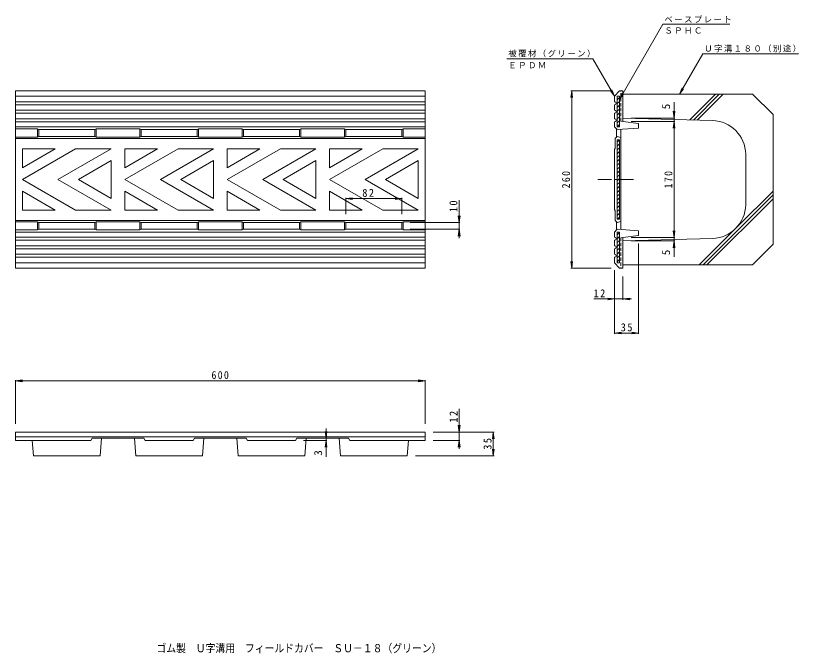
# Model space of a CAD drawing. Units: millimetres at full size, sheet at 1:4. Extents: x -525 to 622, y -539 to 395.
import ezdxf
from ezdxf.enums import TextEntityAlignment as Align

# ---------------------------------------------------------------- set-up
doc = ezdxf.new("R2010")
doc.units = ezdxf.units.MM
doc.header["$LTSCALE"] = 4
doc.linetypes.add('CHAIN1', pattern=[8, 5, -1, 1, -1])
doc.linetypes.add('DASHED1', pattern=[1.8, 1.2, -0.6])
for name, color, linetype, lineweight in [('E-1', 2, 'Continuous', 13), ('E-2', 3, 'Continuous', 13), ('E-3', 4, 'Continuous', 13), ('E-4', 7, 'Continuous', 13), ('E-5', 7, 'Continuous', 13), ('E-6', 6, 'Continuous', 13)]:
    doc.layers.add(name, color=color, linetype=linetype, lineweight=lineweight)
doc.layers.add('F-5', color=2, linetype='Continuous')
doc.styles.add('ＭＳ ゴシック', font='')
doc.styles.get('ＭＳ ゴシック').set_extended_font_data('MS Gothic')

msp = doc.modelspace()

# ---------------------------------------------------------------- linework, layer by layer
at = {"layer": 'E-1'}
for p, q in [((-525, 285.031), (-525, 25.031)), ((-525, 285.031), (75, 285.031)), ((-525, 277.031), (75, 277.031)), ((75, 285.031), (75, 25.031)), ((352.8, 277.031), (360, 285.031)), ((352.8, 269.031), (352.8, 277.031)), ((360, 285.031), (365, 285.031)), ((365, 240.031), (365, 285.031)), ((-525, 269.031), (75, 269.031)), ((-525, 264.531), (75, 264.531)), ((352.8, 256.531), (352.8, 264.531)), ((-525, 256.531), (75, 256.531)), ((-525, 252.031), (75, 252.031)), ((-525, 244.031), (75, 244.031)), ((352.8, 244.031), (352.8, 252.031)), ((-525, 239.531), (75, 239.531)), ((-525, 232.031), (75, 232.031)), ((352.8, 232.031), (352.8, 239.531)), ((352.8, 232.031), (356.8, 228.031)), ((352.8, 232.031), (356.8, 228.031)), ((387.8, 230.031), (356.8, 228.031)), ((365, 240.031), (387.8, 237.031)), ((387.8, 237.031), (387.8, 230.031)), ((-525, 229.031), (-493, 229.031)), ((-493, 217.031), (-493, 229.031)), ((-491, 218.031), (-493, 217.031)), ((-409, 228.031), (-491, 228.031)), ((-409, 218.031), (-491, 218.031)), ((-407, 229.031), (-343, 229.031)), ((-343, 217.031), (-343, 229.031)), ((-341, 218.031), (-343, 217.031)), ((-259, 228.031), (-341, 228.031)), ((-259, 218.031), (-341, 218.031)), ((-193, 229.031), (-257, 229.031)), ((-191, 228.031), (-109, 228.031)), ((-191, 218.031), (-109, 218.031)), ((-109, 218.031), (-107, 217.031)), ((-43, 229.031), (-107, 229.031)), ((-107, 217.031), (-107, 229.031)), ((-41, 228.031), (41, 228.031)), ((-41, 218.031), (41, 218.031)), ((41, 218.031), (43, 217.031)), ((43, 217.031), (43, 229.031)), ((75, 229.031), (43, 229.031)), ((353.8, 215.031), (356.8, 218.031)), ((355.8, 229.031), (355.8, 217.031)), ((356.8, 218.031), (362, 216.531)), ((362, 228.465), (362, 81.598)), ((-525, 217.031), (-493, 217.031)), ((-525, 215.031), (75, 215.031)), ((-407, 217.031), (-343, 217.031)), ((-193, 217.031), (-257, 217.031)), ((-43, 217.031), (-107, 217.031)), ((75, 217.031), (43, 217.031)), ((353.8, 200.031), (353.8, 215.031)), ((352.8, 200.031), (352.8, 110.031)), ((352.8, 200.031), (353.8, 200.031)), ((-525, 95.031), (75, 95.031)), ((-525, 93.031), (-493, 93.031)), ((-493, 93.031), (-493, 81.031)), ((-491, 92.031), (-493, 93.031)), ((-409, 92.031), (-491, 92.031)), ((-407, 93.031), (-343, 93.031)), ((-341, 92.031), (-343, 93.031)), ((-343, 93.031), (-343, 81.031)), ((-259, 92.031), (-341, 92.031)), ((-193, 93.031), (-257, 93.031)), ((-191, 92.031), (-109, 92.031)), ((-109, 92.031), (-107, 93.031)), ((-107, 93.031), (-107, 81.031)), ((-43, 93.031), (-107, 93.031)), ((-41, 92.031), (41, 92.031)), ((41, 92.031), (43, 93.031)), ((43, 93.031), (43, 81.031)), ((75, 93.031), (43, 93.031)), ((355.8, 93.031), (355.8, 81.031)), ((356.8, 92.031), (362, 93.531)), ((-525, 81.031), (-493, 81.031)), ((-409, 82.031), (-491, 82.031)), ((-407, 81.031), (-343, 81.031)), ((-259, 82.031), (-341, 82.031)), ((-193, 81.031), (-257, 81.031)), ((-191, 82.031), (-109, 82.031)), ((-43, 81.031), (-107, 81.031)), ((-41, 82.031), (41, 82.031)), ((75, 81.031), (43, 81.031)), ((352.8, 78.031), (356.8, 82.031)), ((-525, 78.031), (75, 78.031)), ((-525, 70.531), (75, 70.531)), ((352.8, 78.031), (352.8, 70.531)), ((365, 70.031), (387.8, 73.031)), ((365, 70.031), (365, 25.031)), ((-525, 66.031), (75, 66.031)), ((-525, 58.031), (75, 58.031)), ((352.8, 66.031), (352.8, 58.031)), ((-525, 53.531), (75, 53.531)), ((352.8, 53.531), (352.8, 45.531)), ((-525, 45.531), (75, 45.531)), ((-525, 41.031), (75, 41.031)), ((352.8, 41.031), (352.8, 33.031)), ((-525, 33.031), (75, 33.031)), ((-525, 25.031), (75, 25.031)), ((352.8, 33.031), (360, 25.031)), ((360, 25.031), (365, 25.031)), ((-525, -214.969), (-525, -227.169)), ((-525, -214.969), (75, -214.969)), ((75, -214.969), (75, -227.169)), ((-525, -222.169), (75, -222.169)), ((-415, -227.169), (-525, -227.169)), ((-499, -249.969), (-501, -227.169)), ((-415, -227.169), (-413, -224.169)), ((-401, -249.969), (-399, -224.169)), ((-349, -249.969), (-351, -224.169)), ((-265, -227.169), (-335, -227.169)), ((-265, -227.169), (-263, -224.169)), ((-263, -224.169), (-187, -224.169)), ((-251, -249.969), (-249, -224.169)), ((-199, -249.969), (-201, -224.169)), ((-185, -227.169), (-187, -224.169)), ((-185, -227.169), (-115, -227.169)), ((-101, -249.969), (-99, -224.169)), ((-49, -249.969), (-51, -224.169)), ((-35, -227.169), (-37, -224.169)), ((-35, -227.169), (75, -227.169)), ((49, -249.969), (51, -227.169)), ((-401, -249.969), (-499, -249.969)), ((-251, -249.969), (-349, -249.969)), ((-199, -249.969), (-101, -249.969)), ((-49, -249.969), (49, -249.969))]:
    msp.add_line(p, q, dxfattribs=at)
at = {"layer": 'E-1', "linetype": 'DASHED1'}
for p, q in [((362, 240.601), (362, 285.031)), ((362, 240.601), (365, 240.031)), ((362, 69.462), (365, 70.031)), ((362, 69.462), (362, 25.031))]:
    msp.add_line(p, q, dxfattribs=at)
at = {"layer": 'E-1', "linetype": 'CHAIN1'}
msp.add_line((328.278, 155.031), (381.962, 155.031), dxfattribs=at)
at = {"layer": 'E-1'}
for points in [[(-491, 218.031), (-491, 228.031), (-493, 229.031)], [(-409, 218.031), (-409, 228.031), (-407, 229.031)], [(-409, 218.031), (-407, 217.031), (-407, 229.031)], [(-341, 218.031), (-341, 228.031), (-343, 229.031)], [(-259, 218.031), (-259, 228.031), (-257, 229.031)], [(-259, 218.031), (-257, 217.031), (-257, 229.031)], [(-191, 218.031), (-191, 228.031), (-193, 229.031)], [(-191, 218.031), (-193, 217.031), (-193, 229.031)], [(-109, 218.031), (-109, 228.031), (-107, 229.031)], [(-41, 218.031), (-41, 228.031), (-43, 229.031)], [(-41, 218.031), (-43, 217.031), (-43, 229.031)], [(41, 218.031), (41, 228.031), (43, 229.031)], [(352.8, 110.031), (353.8, 110.031), (353.8, 95.031), (356.8, 92.031)], [(-491, 92.031), (-491, 82.031), (-493, 81.031)], [(-409, 92.031), (-407, 93.031), (-407, 81.031)], [(-409, 92.031), (-409, 82.031), (-407, 81.031)], [(-341, 92.031), (-341, 82.031), (-343, 81.031)], [(-259, 92.031), (-257, 93.031), (-257, 81.031)], [(-259, 92.031), (-259, 82.031), (-257, 81.031)], [(-191, 92.031), (-193, 93.031), (-193, 81.031)], [(-191, 92.031), (-191, 82.031), (-193, 81.031)], [(-109, 92.031), (-109, 82.031), (-107, 81.031)], [(-41, 92.031), (-43, 93.031), (-43, 81.031)], [(-41, 92.031), (-41, 82.031), (-43, 81.031)], [(41, 92.031), (41, 82.031), (43, 81.031)], [(387.8, 73.031), (387.8, 80.031), (356.8, 82.031)], [(-335, -227.169), (-337, -224.169), (-413, -224.169)], [(-115, -227.169), (-113, -224.169), (-37, -224.169)]]:
    msp.add_lwpolyline(points, dxfattribs=at)
for centre in [(352.8, 266.781), (352.8, 254.281), (352.8, 241.781), (352.8, 68.281), (352.8, 55.781), (352.8, 43.281)]:
    msp.add_arc(centre, 2.25, 270, 90, dxfattribs=at)
at = {"layer": 'E-2'}
for p, q in [((-515, 172.352), (-515, 200.031)), ((-515, 172.352), (-467.058, 200.031)), ((-515, 200.031), (-467.058, 200.031)), ((-385, 200.031), (-462.942, 155.031)), ((-365, 172.352), (-365, 200.031)), ((-365, 172.352), (-317.058, 200.031)), ((-365, 200.031), (-317.058, 200.031)), ((-235, 200.031), (-312.942, 155.031)), ((-215, 172.352), (-215, 200.031)), ((-215, 172.352), (-167.058, 200.031)), ((-215, 200.031), (-167.058, 200.031)), ((-85, 200.031), (-162.942, 155.031)), ((-65, 172.352), (-65, 200.031)), ((-65, 172.352), (-17.058, 200.031)), ((-65, 200.031), (-17.058, 200.031)), ((65, 200.031), (-12.942, 155.031)), ((-385, 182.711), (-432.942, 155.031)), ((-385, 127.352), (-385, 182.711)), ((-235, 182.711), (-282.942, 155.031)), ((-235, 127.352), (-235, 182.711)), ((-85, 182.711), (-132.942, 155.031)), ((-85, 127.352), (-85, 182.711)), ((65, 182.711), (17.058, 155.031)), ((65, 127.352), (65, 182.711)), ((-515, 155.031), (-437.058, 110.031)), ((-385, 110.031), (-462.942, 155.031)), ((-385, 127.352), (-432.942, 155.031)), ((-365, 155.031), (-287.058, 110.031)), ((-235, 110.031), (-312.942, 155.031)), ((-235, 127.352), (-282.942, 155.031)), ((-215, 155.031), (-137.058, 110.031)), ((-85, 110.031), (-162.942, 155.031)), ((-85, 127.352), (-132.942, 155.031)), ((-65, 155.031), (12.942, 110.031)), ((65, 110.031), (-12.942, 155.031)), ((65, 127.352), (17.058, 155.031)), ((-515, 137.711), (-515, 110.031)), ((-515, 137.711), (-467.058, 110.031)), ((-365, 137.711), (-365, 110.031)), ((-365, 137.711), (-317.058, 110.031)), ((-215, 137.711), (-215, 110.031)), ((-215, 137.711), (-167.058, 110.031)), ((-65, 137.711), (-65, 110.031)), ((-65, 137.711), (-17.058, 110.031)), ((-515, 110.031), (-467.058, 110.031)), ((-437.058, 110.031), (-385, 110.031)), ((-365, 110.031), (-317.058, 110.031)), ((-287.058, 110.031), (-235, 110.031)), ((-215, 110.031), (-167.058, 110.031)), ((-137.058, 110.031), (-85, 110.031)), ((-65, 110.031), (-17.058, 110.031)), ((12.942, 110.031), (65, 110.031))]:
    msp.add_line(p, q, dxfattribs=at)
for points in [[(-515, 155.031), (-437.058, 200.031), (-385, 200.031)], [(-365, 155.031), (-287.058, 200.031), (-235, 200.031)], [(-215, 155.031), (-137.058, 200.031), (-85, 200.031)], [(-65, 155.031), (12.942, 200.031), (65, 200.031)]]:
    msp.add_lwpolyline(points, dxfattribs=at)
at = {"layer": 'E-3'}
for p, q in [((360, 232.031), (360, 277.031)), ((356.8, 271.947), (360, 275.147)), ((356.8, 266.29), (360, 269.49)), ((356.8, 260.633), (360, 263.833)), ((356.8, 254.977), (360, 258.177)), ((356.8, 249.32), (360, 252.52)), ((356.8, 243.663), (360, 246.863)), ((356.8, 238.006), (360, 241.206)), ((356.8, 232.349), (360, 235.549)), ((356.8, 232.031), (360, 232.031)), ((356.8, 97.031), (356.8, 213.031)), ((356.8, 213.031), (360, 213.031)), ((356.8, 209.722), (360, 212.922)), ((356.8, 204.065), (360, 207.265)), ((360, 97.031), (360, 213.031)), ((356.8, 198.408), (360, 201.608)), ((356.8, 192.751), (360, 195.951)), ((356.8, 187.094), (360, 190.294)), ((356.8, 181.438), (360, 184.638)), ((356.8, 175.781), (360, 178.981)), ((356.8, 170.124), (360, 173.324)), ((356.8, 164.467), (360, 167.667)), ((356.8, 158.81), (360, 162.01)), ((356.8, 153.153), (360, 156.353)), ((356.8, 147.496), (360, 150.696)), ((356.8, 141.84), (360, 145.04)), ((356.8, 136.183), (360, 139.383)), ((356.8, 130.526), (360, 133.726)), ((356.8, 124.869), (360, 128.069)), ((356.8, 119.212), (360, 122.412)), ((356.8, 113.555), (360, 116.755)), ((356.8, 107.898), (360, 111.098)), ((356.8, 102.242), (360, 105.442)), ((356.8, 97.031), (360, 97.031)), ((357.247, 97.031), (360, 99.785)), ((356.8, 78.031), (360, 78.031)), ((356.8, 78.031), (356.8, 33.031)), ((356.8, 73.957), (360, 77.157)), ((356.8, 68.3), (360, 71.5)), ((360, 78.031), (360, 33.031)), ((356.8, 62.644), (360, 65.844)), ((356.8, 56.987), (360, 60.187)), ((356.8, 51.33), (360, 54.53)), ((356.8, 45.673), (360, 48.873)), ((356.8, 40.016), (360, 43.216)), ((356.8, 34.359), (360, 37.559)), ((356.8, 33.031), (360, 33.031))]:
    msp.add_line(p, q, dxfattribs=at)
msp.add_lwpolyline([(356.8, 232.031), (356.8, 277.031), (360, 277.031)], dxfattribs=at)
at = {"layer": 'E-4'}
for p, q in [((290, 285.031), (288.695, 275.117)), ((288.8, 285.031), (348, 285.031)), ((290, 285.031), (291.305, 275.117)), ((290, 25.031), (290, 285.031)), ((440, 240.031), (440, 268.326)), ((440, 245.031), (438.695, 254.946)), ((440, 245.031), (441.305, 254.946)), ((441.2, 245.031), (377, 245.031)), ((440, 245.031), (440, 246.231)), ((441.2, 240.031), (377, 240.031)), ((440, 240.031), (438.695, 230.117)), ((440, 240.031), (441.305, 230.117)), ((440, 240.031), (440, 238.831)), ((440, 70.031), (440, 240.031)), ((-41, 127.031), (-31.086, 128.337)), ((-41, 128.231), (-41, 104.031)), ((-41, 127.031), (-31.086, 125.726)), ((-41, 127.031), (41, 127.031)), ((41, 127.031), (31.085, 128.337)), ((41, 127.031), (31.085, 125.726)), ((41, 128.231), (41, 104.031)), ((125, 69.102), (125, 124.804)), ((126.2, 92.031), (53, 92.031)), ((125, 92.031), (123.695, 101.946)), ((125, 92.031), (126.305, 101.946)), ((125, 92.031), (125, 93.231)), ((126.2, 82.031), (53, 82.031)), ((125, 82.031), (123.695, 72.117)), ((125, 82.031), (125, 80.831)), ((125, 82.031), (126.305, 72.117)), ((441.2, 70.031), (377, 70.031)), ((440, 70.031), (438.695, 79.946)), ((440, 70.031), (441.305, 79.946)), ((440, 70.031), (440, 71.231)), ((440, 70.031), (440, 41.736)), ((441.2, 65.031), (377, 65.031)), ((387.8, -71.169), (387.8, 61.031)), ((440, 65.031), (438.695, 55.117)), ((440, 65.031), (440, 63.831)), ((440, 65.031), (441.305, 55.117)), ((290, 25.031), (288.695, 34.946)), ((290, 25.031), (291.305, 34.946)), ((288.8, 25.031), (348, 25.031)), ((352.8, -71.169), (352.8, 22.031)), ((365, -21.169), (365, 13.031)), ((322.563, -19.969), (377.409, -19.969)), ((352.8, -19.969), (342.886, -18.663)), ((352.8, -19.969), (342.886, -21.274)), ((352.8, -19.969), (351.6, -19.969)), ((365, -19.969), (374.914, -18.663)), ((365, -19.969), (366.2, -19.969)), ((365, -19.969), (374.914, -21.274)), ((352.8, -69.969), (362.714, -68.663)), ((387.8, -69.969), (377.886, -68.663)), ((352.8, -69.969), (362.714, -71.274)), ((352.8, -69.969), (387.8, -69.969)), ((387.8, -69.969), (377.886, -71.274)), ((-525, -139.969), (-515.086, -138.663)), ((-525, -138.769), (-525, -202.969)), ((-525, -139.969), (-515.086, -141.274)), ((-525, -139.969), (75, -139.969)), ((75, -139.969), (65.085, -138.663)), ((75, -139.969), (65.085, -141.274)), ((75, -138.769), (75, -202.969)), ((125, -239.464), (125, -180.931)), ((125, -214.969), (123.695, -205.054)), ((125, -214.969), (126.305, -205.054)), ((-70, -224.169), (-71.305, -214.254)), ((-70, -251.191), (-70, -209.615)), ((-70, -224.169), (-68.695, -214.254)), ((176.2, -214.969), (87, -214.969)), ((125, -214.969), (125, -213.769)), ((175, -214.969), (173.695, -224.883)), ((175, -214.969), (176.305, -224.883)), ((175, -249.969), (175, -214.969)), ((-68.8, -227.169), (-103, -227.169)), ((-70, -227.169), (-71.305, -237.083)), ((-70, -224.169), (-70, -222.969)), ((-70, -227.169), (-70, -228.369)), ((-70, -227.169), (-68.695, -237.083)), ((126.2, -227.169), (87, -227.169)), ((125, -227.169), (123.695, -237.083)), ((125, -227.169), (125, -228.369)), ((125, -227.169), (126.305, -237.083)), ((175, -249.969), (173.695, -240.054)), ((175, -249.969), (176.305, -240.054)), ((176.2, -249.969), (61, -249.969))]:
    msp.add_line(p, q, dxfattribs=at)
at = {"layer": 'E-5'}
for p, q in [((321.06, 332.006), (195.06, 332.006)), ((352.8, 277.031), (321.06, 332.006)), ((447.887, 280.031), (451.714, 289.27)), ((447.887, 280.031), (453.974, 287.965)), ((352.8, 277.031), (346.712, 284.965)), ((352.8, 277.031), (348.973, 286.27)), ((360, 272.319), (363.827, 281.558)), ((360, 272.319), (366.088, 280.252))]:
    msp.add_line(p, q, dxfattribs=at)
for points in [[(360, 272.319), (423.719, 382.683), (521.719, 382.683)], [(447.887, 280.031), (482.115, 339.316), (622.115, 339.316)]]:
    msp.add_lwpolyline(points, dxfattribs=at)
at = {"layer": 'E-6'}
for p, q in [((365, 280.031), (365, 245.031)), ((365, 280.031), (555, 280.031)), ((462.928, 242.311), (500.649, 280.031)), ((468.432, 242.158), (506.305, 280.031)), ((473.936, 242.005), (511.962, 280.031)), ((496.388, 241.382), (365, 245.031)), ((545, 155.031), (545, 192.264)), ((545, 155.031), (545, 117.798)), ((532.635, 85.744), (585, 138.108)), ((482.58, 30.031), (585, 132.452)), ((488.236, 30.031), (585, 126.795)), ((476.923, 30.031), (527.918, 81.027)), ((496.388, 68.681), (365, 65.031)), ((365, 30.031), (365, 65.031)), ((365, 30.031), (555, 30.031))]:
    msp.add_line(p, q, dxfattribs=at)
for points in [[(585, 155.031), (585, 250.031), (555, 280.031)], [(585, 155.031), (585, 60.031), (555, 30.031)]]:
    msp.add_lwpolyline(points, dxfattribs=at)
for centre, start, end in [((495, 191.401), 0.98975, 88.40886), ((495, 118.662), 271.59114, 359.01025)]:
    msp.add_arc(centre, 50, start, end, dxfattribs=at)

# ---------------------------------------------------------------- texts
at = {"layer": 'E-4', "color": 2, "style": 'ＭＳ ゴシック'}
for s, p in [('5', (437.6, 257.955)), ('5', (437.6, 44.107)), ('3', (-72.4, -249.585))]:
    msp.add_text(s, height=11.73, rotation=90, dxfattribs=at).set_placement(p, align=Align.BOTTOM_LEFT)
at = {"layer": 'E-4', "color": 2, "char_height": 11.73, "attachment_point": 7, "rotation": 90, "style": 'ＭＳ ゴシック'}
for s, insert in [('\\T1.27;\\W0.9;260', (287.6, 142.031)), ('\\T1.27;\\W0.9;170', (437.6, 142.031)), ('\\T1.27;\\W0.95;10', (122.6, 107.172)), ('\\T1.27;\\W0.95;12', (122.6, -201.199)), ('\\T1.27;\\W0.95;35', (172.6, -240.969))]:
    msp.add_mtext(s, dxfattribs=dict(at, insert=insert))
at = {"layer": 'E-4', "color": 2, "char_height": 11.73, "attachment_point": 7, "style": 'ＭＳ ゴシック'}
for s, insert in [('\\T1.27;\\W0.95;82', (-17, 129.431)), ('\\T1.27;\\W0.95;12', (321.928, -17.569)), ('\\T1.27;\\W0.95;35', (361.8, -67.569)), ('\\T1.27;\\W0.9;600', (-238, -137.569))]:
    msp.add_mtext(s, dxfattribs=dict(at, insert=insert))
at = {"layer": 'E-5', "char_height": 8.798, "attachment_point": 7, "style": 'ＭＳ ゴシック'}
for s, insert in [('\\T1.17;ベースプレート', (425.719, 384.683)), ('\\T1.17;ＳＰＨＣ', (425.719, 368.683)), ('\\T1.17;被覆材（グリーン）', (197.06, 334.006)), ('\\T1.17;Ｕ字溝１８０（別途）', (484.115, 341.316)), ('\\T1.17;ＥＰＤＭ', (197.06, 318.006))]:
    msp.add_mtext(s, dxfattribs=dict(at, insert=insert))
at = {"layer": 'F-5', "style": 'ＭＳ ゴシック', "width": 0.9}
msp.add_text('ゴム製\u3000Ｕ字溝用\u3000フィールドカバー\u3000ＳＵ－１８（グリーン）', height=11.73, dxfattribs=at).set_placement((-318.6, -541.243), align=Align.BOTTOM_LEFT)

doc.saveas('drawing.dxf')
